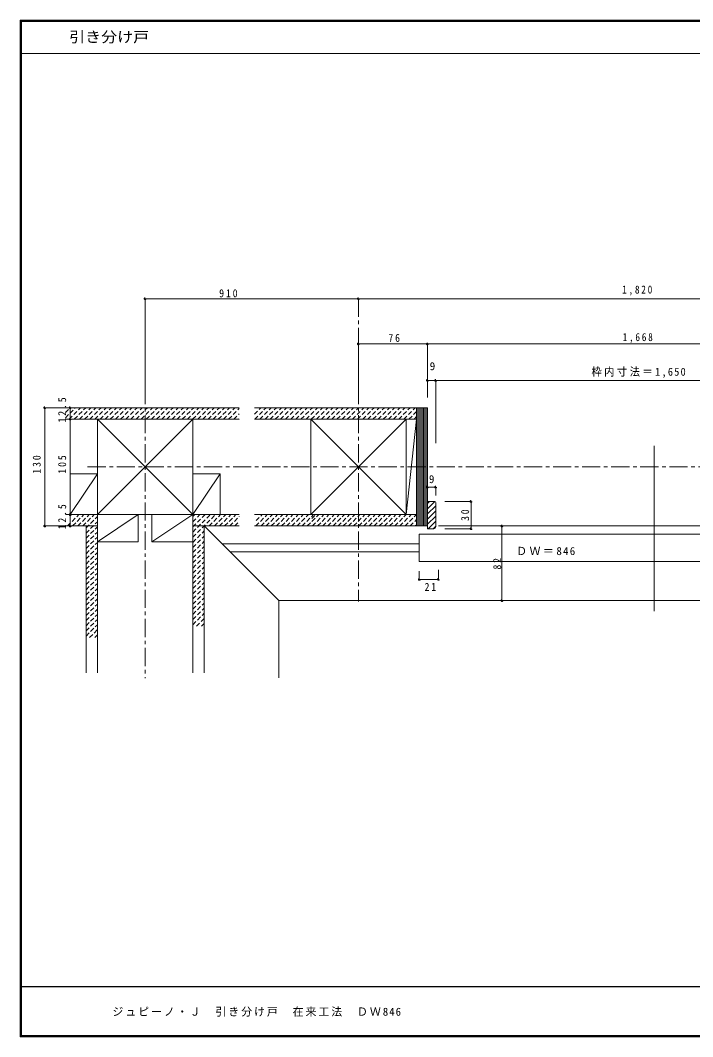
# Model space of a CAD drawing. Units: millimetres at full size, sheet at 1:4. Extents: x -800 to 760, y -574 to 557.
# Drawn here: x -800 to -60, y -561 to 557 of the extents above; entities that cross this region are included whole.
import ezdxf
from ezdxf.enums import TextEntityAlignment as Align

# ---------------------------------------------------------------- set-up
doc = ezdxf.new("R2010")
doc.units = ezdxf.units.MM
doc.header["$LTSCALE"] = 4
doc.header["$PDMODE"] = 32
doc.header["$PDSIZE"] = 2
doc.linetypes.add('CHAIN1', pattern=[8, 5, -1, 1, -1])
doc.linetypes.add('DASHED1', pattern=[1.8, 1.2, -0.6])
for name, color, linetype, lineweight in [('0-1_通り芯', 3, 'CHAIN1', 9), ('0-3_仕上', 7, 'Continuous', 9), ('0-A_文字', 7, 'DASHED1', 9), ('F-0_F-0ﾚｲﾔ', 6, 'Continuous', 9), ('F-1_F-1ﾚｲﾔ', 6, 'Continuous', 9)]:
    doc.layers.add(name, color=color, linetype=linetype, lineweight=lineweight)
doc.layers.add('F-A_F-Aﾚｲﾔ', color=7, linetype='Continuous')
doc.styles.add('ＭＳ ゴシック', font='')
doc.styles.get('ＭＳ ゴシック').set_extended_font_data('MS Gothic')

msp = doc.modelspace()

# ---------------------------------------------------------------- linework, layer by layer
at = {"layer": '0-1_通り芯'}
msp.add_line((-428.098, 250.67), (-428.098, -82.347), dxfattribs=at)
at = {"layer": '0-3_仕上'}
for p, q in [((-800, 520.333), (760, 520.333)), ((-715.203, 58.258), (-745.115, 13.258)), ((-670.203, 13.258), (-715.203, -16.742)), ((-727.703, 0.758), (-727.703, -160.686)), ((-340.098, 0.758), (134.641, 0.758)), ((-515.703, -81.242), (290.357, -81.242))]:
    msp.add_line(p, q, dxfattribs=at)
for points in [[(-715.203, 13.258), (-715.203, 58.258), (-745.203, 58.258), (-745.203, 13.258)], [(-610.203, 13.258), (-610.203, 58.258), (-580.203, 58.258), (-580.203, 13.258)], [(-715.203, 13.258), (-670.203, 13.258), (-670.203, -16.742), (-715.203, -16.742)], [(-610.203, 13.258), (-655.203, 13.258), (-655.203, -16.742), (-610.203, -16.742)]]:
    msp.add_lwpolyline(points, close=True, dxfattribs=at)
msp.add_lwpolyline([(-655.203, -16.742), (-610.203, 13.258), (-580.203, 58.258)], dxfattribs=at)
at = {"layer": '0-A_文字', "linetype": 'Continuous'}
for p, q in [((-662.703, 250.67), (-662.703, 148.772)), ((-662.703, 250.67), (300.222, 250.67)), ((-428.098, 200.939), (-352.098, 200.939)), ((-428.098, 200.939), (-428.098, 160.794)), ((-352.098, 200.939), (-352.098, 160.794)), ((-352.098, 200.939), (146.641, 200.939)), ((-428.098, 160.794), (-428.098, 140.657)), ((-352.098, 160.794), (-352.098, 141.864)), ((-352.098, 160.794), (-343.098, 160.794)), ((-343.098, 160.794), (-343.098, 91.725)), ((-343.098, 160.794), (137.641, 160.794)), ((-773.115, 130.758), (-559.27, 130.758)), ((-773.115, 130.758), (-773.115, 0.758)), ((-745.115, 130.758), (-745.115, 118.258)), ((-542.378, 130.758), (-352.098, 130.758)), ((-364.098, 130.758), (-364.098, 0.758)), ((-362.598, 130.758), (-362.598, 0.758)), ((-361.098, 130.758), (-361.098, 0.758)), ((-359.598, 130.758), (-359.598, 0.758)), ((-358.098, 130.758), (-358.098, 0.758)), ((-356.598, 130.758), (-356.598, 0.758)), ((-355.098, 130.758), (-355.098, 0.758)), ((-353.598, 130.758), (-353.598, 0.758)), ((-352.098, 130.758), (-352.098, -2.242)), ((-750.418, 118.258), (-559.27, 118.258)), ((-745.115, 118.258), (-745.115, 13.258)), ((-715.203, 118.258), (-610.203, 13.258)), ((-610.203, 118.258), (-610.203, 13.258)), ((-542.378, 118.258), (-364.098, 118.258)), ((-480.598, 118.258), (-375.598, 13.258)), ((-375.598, 118.258), (-375.598, 13.258)), ((-364.098, 118.258), (-375.598, 13.258)), ((-102.729, 89.036), (-102.729, -92.887)), ((-352.098, 43.583), (-343.098, 43.583)), ((-343.098, 43.583), (-343.098, 34.222)), ((-344.098, 27.758), (-352.098, 27.758)), ((-352.098, 19.708), (-344.049, 27.758)), ((-352.098, 25.365), (-349.705, 27.758)), ((-352.098, 14.052), (-343.098, 23.052)), ((-343.098, 26.758), (-343.098, -0.242)), ((-304.188, 27.758), (-332.987, 27.758)), ((-304.188, 27.758), (-304.188, -2.242)), ((-750.418, 13.258), (-559.27, 13.258)), ((-745.115, 13.258), (-745.115, 0.758)), ((-715.203, 13.258), (-715.203, -160.686)), ((-610.203, 13.258), (-610.203, -160.686)), ((-542.378, 13.258), (-364.098, 13.258)), ((-352.098, 8.395), (-343.098, 17.395)), ((-352.098, 2.738), (-343.098, 11.738)), ((-773.115, 0.758), (-745.115, 0.758)), ((-745.115, 0.758), (-715.203, 0.758)), ((-610.203, 0.758), (-559.27, 0.758)), ((-597.703, 0.758), (-597.703, -160.686)), ((-597.703, 0.758), (-515.703, -81.242)), ((-352.098, 0.758), (-542.378, 0.758)), ((-351.421, -2.242), (-343.098, 6.081)), ((-345.764, -2.242), (-343.098, 0.424)), ((-270.214, 0.758), (-275.531, 0.758)), ((-270.214, 0.758), (-270.214, -81.242)), ((-361.098, -8.242), (-361.098, -38.242)), ((155.641, -8.242), (-361.098, -8.242)), ((-352.098, -2.242), (-345.098, -2.242)), ((-304.188, -2.242), (-332.987, -2.242)), ((-578.203, -18.742), (-361.098, -18.742)), ((-569.203, -27.742), (-361.098, -27.742)), ((155.641, -38.242), (-361.098, -38.242)), ((-361.098, -57.948), (-361.098, -48.787)), ((-340.098, -57.948), (-340.098, -47.268)), ((-361.098, -57.948), (-340.098, -57.948)), ((-515.703, -81.242), (-515.703, -166.174)), ((-270.214, -81.242), (-275.531, -81.242))]:
    msp.add_line(p, q, dxfattribs=at)
at = {"layer": '0-A_文字', "linetype": 'CHAIN1'}
for p, q in [((-662.703, 250.67), (-662.703, -166.64)), ((-725.966, 65.758), (300.222, 65.758))]:
    msp.add_line(p, q, dxfattribs=at)
at = {"layer": '0-A_文字'}
for p, q in [((-750.418, 119.754), (-739.413, 130.758)), ((-750.418, 125.411), (-745.07, 130.758)), ((-746.256, 118.258), (-733.756, 130.758)), ((-740.6, 118.258), (-728.1, 130.758)), ((-734.943, 118.258), (-722.443, 130.758)), ((-729.286, 118.258), (-716.786, 130.758)), ((-723.629, 118.258), (-711.129, 130.758)), ((-717.972, 118.258), (-705.472, 130.758)), ((-712.315, 118.258), (-699.815, 130.758)), ((-706.658, 118.258), (-694.158, 130.758)), ((-701.002, 118.258), (-688.502, 130.758)), ((-695.345, 118.258), (-682.845, 130.758)), ((-689.688, 118.258), (-677.188, 130.758)), ((-684.031, 118.258), (-671.531, 130.758)), ((-678.374, 118.258), (-665.874, 130.758)), ((-672.717, 118.258), (-660.217, 130.758)), ((-667.06, 118.258), (-654.56, 130.758)), ((-661.404, 118.258), (-648.904, 130.758)), ((-655.747, 118.258), (-643.247, 130.758)), ((-650.09, 118.258), (-637.59, 130.758)), ((-644.433, 118.258), (-631.933, 130.758)), ((-638.776, 118.258), (-626.276, 130.758)), ((-633.119, 118.258), (-620.619, 130.758)), ((-627.462, 118.258), (-614.962, 130.758)), ((-621.806, 118.258), (-609.306, 130.758)), ((-616.149, 118.258), (-603.649, 130.758)), ((-610.492, 118.258), (-597.992, 130.758)), ((-604.835, 118.258), (-592.335, 130.758)), ((-599.178, 118.258), (-586.678, 130.758)), ((-593.521, 118.258), (-581.021, 130.758)), ((-587.864, 118.258), (-575.364, 130.758)), ((-582.208, 118.258), (-569.708, 130.758)), ((-576.551, 118.258), (-564.051, 130.758)), ((-570.894, 118.258), (-559.27, 129.883)), ((-565.237, 118.258), (-559.27, 124.226)), ((-542.31, 123.758), (-535.311, 130.758)), ((-542.154, 118.258), (-529.654, 130.758)), ((-536.497, 118.258), (-523.997, 130.758)), ((-530.84, 118.258), (-518.34, 130.758)), ((-525.183, 118.258), (-512.683, 130.758)), ((-519.526, 118.258), (-507.026, 130.758)), ((-513.869, 118.258), (-501.369, 130.758)), ((-508.213, 118.258), (-495.713, 130.758)), ((-502.556, 118.258), (-490.056, 130.758)), ((-496.899, 118.258), (-484.399, 130.758)), ((-491.242, 118.258), (-478.742, 130.758)), ((-485.585, 118.258), (-473.085, 130.758)), ((-479.928, 118.258), (-467.428, 130.758)), ((-474.272, 118.258), (-461.772, 130.758)), ((-468.615, 118.258), (-456.115, 130.758)), ((-462.958, 118.258), (-450.458, 130.758)), ((-457.301, 118.258), (-444.801, 130.758)), ((-451.644, 118.258), (-439.144, 130.758)), ((-445.987, 118.258), (-433.487, 130.758)), ((-440.33, 118.258), (-427.83, 130.758)), ((-434.674, 118.258), (-422.174, 130.758)), ((-429.017, 118.258), (-416.517, 130.758)), ((-423.36, 118.258), (-410.86, 130.758)), ((-417.703, 118.258), (-405.203, 130.758)), ((-412.046, 118.258), (-399.546, 130.758)), ((-406.389, 118.258), (-393.889, 130.758)), ((-400.732, 118.258), (-388.232, 130.758)), ((-395.076, 118.258), (-382.576, 130.758)), ((-389.419, 118.258), (-376.919, 130.758)), ((-383.762, 118.258), (-371.262, 130.758)), ((-378.105, 118.258), (-365.605, 130.758)), ((-372.448, 118.258), (-364.098, 126.608)), ((-559.58, 118.258), (-559.27, 118.569)), ((-366.791, 118.258), (-364.098, 120.951)), ((-748.139, 0.758), (-735.639, 13.258)), ((-742.482, 0.758), (-729.982, 13.258)), ((-736.825, 0.758), (-724.325, 13.258)), ((-731.169, 0.758), (-718.669, 13.258)), ((-610.203, -0.247), (-596.698, 13.258)), ((-610.203, 5.41), (-602.355, 13.258)), ((-610.203, 11.067), (-608.012, 13.258)), ((-610.203, -5.904), (-591.041, 13.258)), ((-610.203, -11.561), (-585.384, 13.258)), ((-592.227, 0.758), (-579.727, 13.258)), ((-586.571, 0.758), (-574.071, 13.258)), ((-580.914, 0.758), (-568.414, 13.258)), ((-575.257, 0.758), (-562.757, 13.258)), ((-540.86, 0.758), (-528.36, 13.258)), ((-540.634, 6.641), (-534.017, 13.258)), ((-535.203, 0.758), (-522.703, 13.258)), ((-529.546, 0.758), (-517.046, 13.258)), ((-523.889, 0.758), (-511.389, 13.258)), ((-518.232, 0.758), (-505.732, 13.258)), ((-512.576, 0.758), (-500.076, 13.258)), ((-506.919, 0.758), (-494.419, 13.258)), ((-501.262, 0.758), (-488.762, 13.258)), ((-495.605, 0.758), (-483.105, 13.258)), ((-489.948, 0.758), (-477.448, 13.258)), ((-484.291, 0.758), (-471.791, 13.258)), ((-479.334, 8.97), (-475.046, 13.258)), ((-478.634, 0.758), (-466.134, 13.258)), ((-472.978, 0.758), (-460.478, 13.258)), ((-467.321, 0.758), (-454.821, 13.258)), ((-461.664, 0.758), (-449.164, 13.258)), ((-456.007, 0.758), (-443.507, 13.258)), ((-450.35, 0.758), (-437.85, 13.258)), ((-444.693, 0.758), (-432.193, 13.258)), ((-439.036, 0.758), (-426.536, 13.258)), ((-433.38, 0.758), (-420.88, 13.258)), ((-427.723, 0.758), (-415.223, 13.258)), ((-422.066, 0.758), (-409.566, 13.258)), ((-416.409, 0.758), (-403.909, 13.258)), ((-410.752, 0.758), (-398.252, 13.258)), ((-405.095, 0.758), (-392.595, 13.258)), ((-399.438, 0.758), (-386.938, 13.258)), ((-393.782, 0.758), (-381.282, 13.258)), ((-388.125, 0.758), (-375.625, 13.258)), ((-382.468, 0.758), (-369.968, 13.258)), ((-376.811, 0.758), (-364.311, 13.258)), ((-727.703, -1.433), (-715.203, 11.067)), ((-727.703, -7.09), (-715.203, 5.41)), ((-569.6, 0.758), (-559.27, 11.089)), ((-563.943, 0.758), (-559.27, 5.432)), ((-371.154, 0.758), (-364.098, 7.814)), ((-365.497, 0.758), (-364.098, 2.157)), ((-727.703, -12.747), (-715.203, -0.247)), ((-727.703, -18.404), (-715.203, -5.904)), ((-610.203, -17.218), (-597.703, -4.718)), ((-610.203, -22.875), (-597.703, -10.375)), ((-727.703, -24.061), (-715.203, -11.561)), ((-727.703, -29.718), (-715.203, -17.218)), ((-610.203, -28.531), (-597.703, -16.031)), ((-610.203, -34.188), (-597.703, -21.688)), ((-727.703, -35.375), (-715.203, -22.875)), ((-727.703, -41.031), (-715.203, -28.531)), ((-610.203, -39.845), (-597.703, -27.345)), ((-610.203, -45.502), (-597.703, -33.002)), ((-727.703, -46.688), (-715.203, -34.188)), ((-727.703, -52.345), (-715.203, -39.845)), ((-610.203, -51.159), (-597.703, -38.659)), ((-610.203, -56.816), (-597.703, -44.316)), ((-727.703, -58.002), (-715.203, -45.502)), ((-727.703, -63.659), (-715.203, -51.159)), ((-610.203, -62.472), (-597.703, -49.972)), ((-610.203, -68.129), (-597.703, -55.629)), ((-727.703, -69.316), (-715.203, -56.816)), ((-727.703, -74.972), (-715.203, -62.472)), ((-610.203, -73.786), (-597.703, -61.286)), ((-610.203, -79.443), (-597.703, -66.943)), ((-727.703, -80.629), (-715.203, -68.129)), ((-727.703, -86.286), (-715.203, -73.786)), ((-610.203, -85.1), (-597.703, -72.6)), ((-727.703, -91.943), (-715.203, -79.443)), ((-727.703, -97.6), (-715.203, -85.1)), ((-610.203, -90.757), (-597.703, -78.257)), ((-610.203, -96.414), (-597.703, -83.914)), ((-727.703, -103.257), (-715.203, -90.757)), ((-727.703, -108.914), (-715.203, -96.414)), ((-610.203, -102.07), (-597.703, -89.57)), ((-610.203, -107.727), (-597.703, -95.227)), ((-727.703, -114.57), (-715.203, -102.07)), ((-727.703, -120.227), (-715.203, -107.727)), ((-606.295, -109.476), (-597.703, -100.884)), ((-600.638, -109.476), (-597.703, -106.541)), ((-723.795, -121.976), (-715.203, -113.384)), ((-718.138, -121.976), (-715.203, -119.041))]:
    msp.add_line(p, q, dxfattribs=at)
at = {"layer": '0-A_文字', "linetype": 'Continuous'}
for points in [[(-715.203, 118.258), (-715.203, 13.258), (-610.203, 118.258)], [(-480.598, 118.258), (-480.598, 13.258), (-375.598, 118.258)]]:
    msp.add_lwpolyline(points, dxfattribs=at)
for centre, radius, start, end in [((-344.098, 26.758), 1, 0, 90), ((-345.098, -0.242), 2, 270, 0)]:
    msp.add_arc(centre, radius, start, end, dxfattribs=at)
at = {"layer": '0-A_文字'}
for p in [(-662.703, 250.67), (-428.098, 250.67), (-428.098, 200.939), (-352.098, 200.939), (-352.098, 160.794), (-343.098, 160.794), (-773.115, 130.758), (-745.115, 130.758), (-745.115, 118.258), (-352.098, 43.583), (-343.098, 43.583), (-304.188, 27.758), (-745.115, 13.258), (-773.115, 0.758), (-745.115, 0.758), (-270.214, 0.758), (-304.188, -2.242), (-361.098, -57.948), (-340.098, -57.948), (-270.214, -81.242)]:
    msp.add_point(p, dxfattribs=at)
at = {"layer": 'F-0_F-0ﾚｲﾔ'}
for p, q in [((-800, 556.667), (760, 556.667)), ((-800, 556.667), (-800, -560.667)), ((-800, 556), (760, 556)), ((-800, 555.333), (760, 555.333)), ((-799.333, 556.667), (-799.333, -560.667)), ((-798.667, 556.667), (-798.667, -560.667))]:
    msp.add_line(p, q, dxfattribs=at)
at = {"layer": 'F-1_F-1ﾚｲﾔ'}
for p, q in [((760, -505.333), (-800, -505.333)), ((760, -506), (-800, -506)), ((760, -559.333), (-800, -559.333)), ((760, -560), (-800, -560)), ((760, -560.667), (-800, -560.667))]:
    msp.add_line(p, q, dxfattribs=at)

# ---------------------------------------------------------------- texts
at = {"layer": '0-A_文字', "style": 'ＭＳ ゴシック', "width": 1.1}
msp.add_text('引き分け戸', height=11.73, dxfattribs=at).set_placement((-746.254, 529.061), align=Align.BOTTOM_LEFT)
at = {"layer": '0-A_文字', "style": 'ＭＳ ゴシック'}
for p in [(-349.607, 169.399), (-350.502, 45.268)]:
    msp.add_text('9', height=8.798, dxfattribs=at).set_placement(p, align=Align.BOTTOM_LEFT)
at = {"layer": '0-A_文字', "char_height": 8.798, "attachment_point": 7, "style": 'ＭＳ ゴシック'}
for s, insert in [('\\T1.38;\\W0.9;910', (-581.235, 252.08)), ('\\T1.38;\\W0.85;1,820', (-137.949, 254.044)), ('\\T1.38;\\W0.85;1,668', (-137.43, 201.758)), ('\\T1.36;\\W0.9;76', (-395.072, 202.951)), ('\\T1.23;\\W0.95;枠内寸法＝1,650', (-171.81, 163.661)), ('\\T1.23;ＤＷ＝846', (-254.58, -31.349)), ('\\T1.36;\\W0.9;21', (-355.314, -70.571))]:
    msp.add_mtext(s, dxfattribs=dict(at, insert=insert))
at = {"layer": '0-A_文字', "char_height": 8.798, "attachment_point": 7, "rotation": 90, "style": 'ＭＳ ゴシック'}
for s, insert in [('\\T1.38;\\W0.9;12.5', (-749.467, 114.508)), ('\\T1.38;\\W0.9;130', (-777.467, 58.258)), ('\\T1.38;\\W0.9;105', (-749.467, 58.258)), ('\\T1.38;\\W0.9;12.5', (-749.467, -2.992)), ('\\T1.36;\\W0.9;30', (-306.238, 6.314)), ('\\T1.36;\\W0.9;82', (-270.942, -47.119))]:
    msp.add_mtext(s, dxfattribs=dict(at, insert=insert))
at = {"layer": 'F-A_F-Aﾚｲﾔ', "insert": (-698.667, -538.667), "char_height": 8.798, "attachment_point": 7, "style": 'ＭＳ ゴシック'}
msp.add_mtext('\\T1.18;ジュピーノ・Ｊ\u3000引き分け戸\u3000在来工法\u3000ＤＷ846\u3000', dxfattribs=at)

doc.saveas('drawing.dxf')
